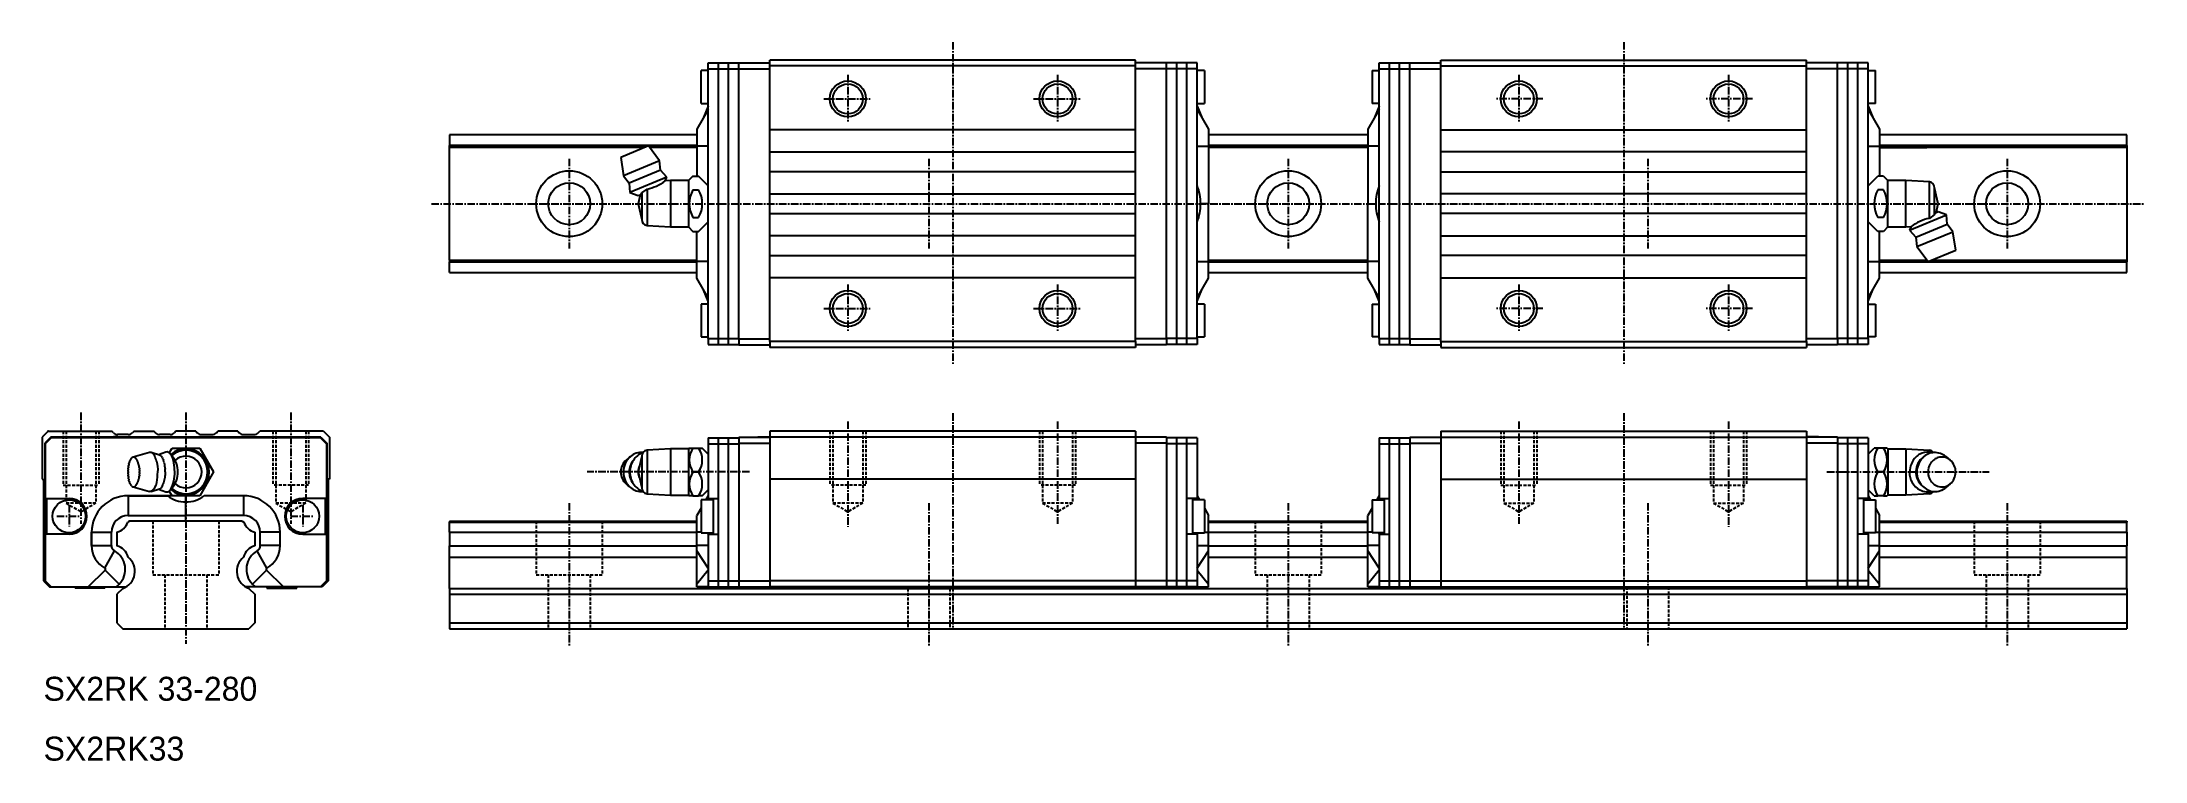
# Model space of a CAD drawing. Extents: x 10 to 361, y 10 to 130.
import ezdxf

# ---------------------------------------------------------------- set-up
doc = ezdxf.new("R2010")
doc.units = 0
doc.linetypes.add('CENTER', pattern=[2, 1.25, -0.25, 0.25, -0.25])
doc.linetypes.add('DASHED', pattern=[0.75, 0.5, -0.25])
doc.layers.get('0').update_dxf_attribs({"linetype": 'CONTINUOUS'})
doc.layers.add('CENTER', color=1, linetype='CENTER')

msp = doc.modelspace()

# ---------------------------------------------------------------- linework, layer by layer
at = {"color": 7, "linetype": 'CONTINUOUS'}
for p, q in [((120.95, 125.5), (120.95, 126.5)), ((120.95, 126.5), (126.05, 126.5)), ((122.65, 79.5), (122.65, 126.5)), ((124.35, 79.5), (124.35, 126.5)), ((126.05, 125.55), (126.05, 126.55)), ((126.05, 126.55), (131.25, 126.55)), ((192.25, 127), (131.25, 127)), ((131.25, 126), (131.25, 127)), ((192.25, 126), (192.25, 127)), ((197.45, 126.55), (192.25, 126.55)), ((197.45, 125.55), (197.45, 126.55)), ((202.55, 126.5), (197.45, 126.5)), ((199.15, 79.5), (199.15, 126.5)), ((200.85, 79.5), (200.85, 126.5)), ((202.55, 125.5), (202.55, 126.5)), ((232.95, 126.5), (238.05, 126.5)), ((232.95, 125.5), (232.95, 126.5)), ((234.65, 79.5), (234.65, 126.5)), ((236.35, 79.5), (236.35, 126.5)), ((238.05, 125.55), (238.05, 126.55)), ((238.05, 126.55), (243.25, 126.55)), ((243.25, 127), (304.25, 127)), ((243.25, 126), (243.25, 127)), ((304.25, 126), (304.25, 127)), ((309.45, 126.55), (304.25, 126.55)), ((309.45, 125.55), (309.45, 126.55)), ((314.55, 126.5), (309.45, 126.5)), ((311.15, 79.5), (311.15, 126.5)), ((312.85, 79.5), (312.85, 126.5)), ((314.55, 125.5), (314.55, 126.5)), ((120.95, 125.25), (119.75, 125.25)), ((120.95, 125.25), (119.75, 125.25)), ((119.75, 119.75), (119.75, 125.25)), ((119.75, 119.75), (119.75, 125.25)), ((120.95, 80.5), (120.95, 125.5)), ((120.95, 125.5), (126.05, 125.5)), ((126.05, 80.45), (126.05, 125.55)), ((126.05, 125.55), (131.25, 125.55)), ((131.25, 80), (131.25, 126)), ((192.25, 126), (131.25, 126)), ((192.25, 80), (192.25, 126)), ((197.45, 125.55), (192.25, 125.55)), ((197.45, 80.45), (197.45, 125.55)), ((202.55, 125.5), (197.45, 125.5)), ((202.55, 80.5), (202.55, 125.5)), ((203.75, 125.25), (202.55, 125.25)), ((203.75, 125.25), (203.75, 119.75)), ((231.75, 125.25), (231.75, 119.75)), ((231.75, 125.25), (232.95, 125.25)), ((232.95, 80.5), (232.95, 125.5)), ((232.95, 125.5), (238.05, 125.5)), ((238.05, 80.45), (238.05, 125.55)), ((238.05, 125.55), (243.25, 125.55)), ((243.25, 126), (304.25, 126)), ((243.25, 80), (243.25, 126)), ((304.25, 80), (304.25, 126)), ((309.45, 125.55), (304.25, 125.55)), ((309.45, 80.45), (309.45, 125.55)), ((314.55, 125.5), (309.45, 125.5)), ((314.55, 80.5), (314.55, 125.5)), ((314.55, 125.25), (315.75, 125.25)), ((314.55, 125.25), (315.75, 125.25)), ((315.75, 119.75), (315.75, 125.25)), ((315.75, 119.75), (315.75, 125.25)), ((119.75, 119.75), (120.95, 119.75)), ((119.75, 119.75), (120.95, 119.75)), ((202.55, 119.75), (203.75, 119.75)), ((232.95, 119.75), (231.75, 119.75)), ((315.75, 119.75), (314.55, 119.75)), ((315.75, 119.75), (314.55, 119.75)), ((120.95, 118.73), (119.05, 115.43)), ((120.95, 118.73), (119.05, 115.43)), ((120.95, 119.28), (120.18, 117.4)), ((120.95, 119.28), (120.18, 117.4)), ((202.55, 119.28), (203.32, 117.4)), ((202.55, 118.73), (204.45, 115.43)), ((232.95, 118.73), (231.05, 115.43)), ((232.95, 119.28), (232.18, 117.4)), ((314.55, 119.28), (315.32, 117.4)), ((314.55, 119.28), (315.32, 117.4)), ((314.55, 118.73), (316.45, 115.43)), ((314.55, 118.73), (316.45, 115.43)), ((119.05, 114.5), (77.75, 114.5)), ((77.75, 114.5), (77.75, 112.7)), ((119.05, 112.7), (77.75, 112.7)), ((77.75, 112.4), (77.75, 112.7)), ((77.75, 93.6), (77.75, 112.4)), ((110.38, 112.4), (77.75, 112.4)), ((110.96, 112.64), (106.34, 110.73)), ((112.81, 110.16), (110.96, 112.64)), ((119.05, 112.4), (111.14, 112.4)), ((119.05, 115.43), (119.05, 112.63)), ((119.05, 115.43), (119.05, 112.63)), ((119.05, 112.63), (119.05, 107.62)), ((119.05, 112.63), (119.05, 107.62)), ((120.95, 112.63), (119.05, 112.63)), ((120.95, 112.63), (119.05, 112.63)), ((192.25, 115.35), (131.25, 115.35)), ((202.55, 112.63), (204.45, 112.63)), ((204.45, 115.43), (204.45, 112.63)), ((231.05, 114.5), (204.45, 114.5)), ((231.05, 112.7), (204.45, 112.7)), ((204.45, 112.63), (204.45, 103)), ((231.05, 112.4), (204.45, 112.4)), ((231.05, 115.43), (231.05, 112.63)), ((231.05, 112.63), (231.05, 103)), ((232.95, 112.63), (231.05, 112.63)), ((243.25, 115.35), (304.25, 115.35)), ((314.55, 112.63), (316.45, 112.63)), ((314.55, 112.63), (316.45, 112.63)), ((316.45, 115.43), (316.45, 112.63)), ((316.45, 115.43), (316.45, 112.63)), ((357.75, 114.5), (316.45, 114.5)), ((357.75, 112.7), (316.45, 112.7)), ((316.45, 112.63), (316.45, 107.62)), ((316.45, 112.63), (316.45, 107.62)), ((357.75, 112.4), (316.45, 112.4)), ((316.45, 112.4), (324.36, 112.4)), ((357.75, 112.7), (357.75, 114.5)), ((357.75, 112.7), (357.75, 112.4)), ((357.75, 112.4), (357.75, 93.6)), ((106.34, 110.73), (106.79, 107.67)), ((112.81, 110.16), (106.79, 107.67)), ((112.99, 108.61), (112.81, 110.16)), ((131.25, 111.65), (192.25, 111.65)), ((304.25, 111.65), (243.25, 111.65)), ((106.79, 107.67), (107.76, 106.44)), ((112.99, 108.61), (107.76, 106.44)), ((107.76, 106.44), (107.86, 104.86)), ((114.03, 107.42), (107.86, 104.86)), ((109.85, 104.81), (110.73, 105.45)), ((110.73, 105.45), (110.73, 99.36)), ((114.03, 107.42), (112.99, 108.61)), ((113.76, 106.82), (114.03, 107.42)), ((114.65, 106.87), (113.76, 106.82)), ((113.76, 106.82), (113.76, 106.82)), ((113.76, 106.82), (113.76, 106.82)), ((114.65, 106.87), (114.65, 99.12)), ((117.65, 106.87), (114.65, 106.87)), ((118.39, 107.62), (117.65, 106.87)), ((117.65, 106.87), (117.65, 99.12)), ((118.39, 107.62), (119.33, 107.62)), ((118.39, 105.31), (119.33, 105.31)), ((120.95, 106), (119.33, 107.62)), ((192.25, 108.35), (131.25, 108.35)), ((243.25, 108.35), (304.25, 108.35)), ((314.55, 106), (316.17, 107.62)), ((317.11, 107.62), (316.17, 107.62)), ((317.11, 105.31), (316.17, 105.31)), ((317.11, 107.62), (317.85, 106.87)), ((320.85, 106.87), (317.85, 106.87)), ((317.85, 99.12), (317.85, 106.87)), ((320.85, 99.12), (320.85, 106.87)), ((324.77, 106.64), (320.85, 106.87)), ((324.77, 100.55), (324.77, 106.64)), ((325.65, 101.19), (325.65, 105.65)), ((326.25, 103), (325.65, 105.65)), ((107.86, 104.86), (109.25, 104.36)), ((109.25, 104.36), (109.73, 104.55)), ((109.59, 104.5), (109.25, 103)), ((109.25, 103), (109.85, 100.35)), ((109.73, 104.55), (109.85, 104.81)), ((109.85, 104.81), (109.85, 100.35)), ((131.25, 104.65), (192.25, 104.65)), ((204.45, 103), (203.14, 103)), ((204.45, 93.37), (204.45, 103)), ((231.05, 93.37), (231.05, 103)), ((231.05, 103), (232.36, 103)), ((304.25, 104.65), (243.25, 104.65)), ((325.91, 101.5), (326.25, 103)), ((110.73, 99.36), (114.65, 99.12)), ((114.65, 99.12), (117.65, 99.12)), ((117.65, 99.12), (118.39, 98.38)), ((118.39, 100.69), (119.33, 100.69)), ((118.39, 98.38), (119.33, 98.38)), ((119.05, 93.37), (119.05, 98.38)), ((119.33, 98.38), (120.95, 100)), ((131.25, 101.35), (192.25, 101.35)), ((304.25, 101.35), (243.25, 101.35)), ((316.17, 98.38), (314.55, 100)), ((317.11, 100.69), (316.17, 100.69)), ((317.11, 98.38), (316.17, 98.38)), ((316.45, 93.37), (316.45, 98.38)), ((317.85, 99.12), (317.11, 98.38)), ((317.85, 99.12), (320.85, 99.12)), ((320.85, 99.12), (321.74, 99.18)), ((321.47, 98.58), (327.64, 101.14)), ((321.74, 99.18), (321.47, 98.58)), ((321.47, 98.58), (322.51, 97.39)), ((321.74, 99.18), (321.74, 99.18)), ((321.74, 99.18), (321.74, 99.18)), ((322.51, 97.39), (327.74, 99.56)), ((322.69, 95.84), (328.71, 98.33)), ((325.65, 101.19), (324.77, 100.55)), ((325.77, 101.45), (325.65, 101.19)), ((326.25, 101.64), (325.77, 101.45)), ((327.64, 101.14), (326.25, 101.64)), ((327.74, 99.56), (327.64, 101.14)), ((328.71, 98.33), (327.74, 99.56)), ((329.16, 95.27), (328.71, 98.33)), ((192.25, 97.65), (131.25, 97.65)), ((243.25, 97.65), (304.25, 97.65)), ((322.51, 97.39), (322.69, 95.84)), ((322.69, 95.84), (324.54, 93.36)), ((324.54, 93.36), (329.16, 95.27)), ((77.75, 93.6), (119.05, 93.6)), ((77.75, 93.6), (77.75, 93.3)), ((77.75, 93.3), (119.05, 93.3)), ((77.75, 91.5), (77.75, 93.3)), ((77.75, 91.5), (119.05, 91.5)), ((119.05, 90.57), (119.05, 93.37)), ((120.95, 93.37), (119.05, 93.37)), ((131.25, 94.35), (192.25, 94.35)), ((202.55, 93.37), (204.45, 93.37)), ((204.45, 93.6), (231.05, 93.6)), ((204.45, 90.57), (204.45, 93.37)), ((204.45, 93.3), (231.05, 93.3)), ((204.45, 91.5), (231.05, 91.5)), ((232.95, 93.37), (231.05, 93.37)), ((231.05, 90.57), (231.05, 93.37)), ((304.25, 94.35), (243.25, 94.35)), ((314.55, 93.37), (316.45, 93.37)), ((316.45, 93.6), (324.36, 93.6)), ((316.45, 90.57), (316.45, 93.37)), ((316.45, 93.3), (357.75, 93.3)), ((316.45, 91.5), (357.75, 91.5)), ((325.12, 93.6), (357.75, 93.6)), ((357.75, 93.6), (357.75, 93.3)), ((357.75, 91.5), (357.75, 93.3)), ((120.95, 87.27), (119.05, 90.57)), ((120.95, 86.72), (120.18, 88.6)), ((192.25, 90.65), (131.25, 90.65)), ((202.55, 87.27), (204.45, 90.57)), ((202.55, 86.72), (203.32, 88.6)), ((232.95, 87.27), (231.05, 90.57)), ((232.95, 86.72), (232.18, 88.6)), ((243.25, 90.65), (304.25, 90.65)), ((314.55, 87.27), (316.45, 90.57)), ((314.55, 86.72), (315.32, 88.6)), ((120.95, 86.25), (119.75, 86.25)), ((119.75, 86.25), (119.75, 80.75)), ((203.75, 86.25), (202.55, 86.25)), ((203.75, 86.25), (203.75, 80.75)), ((231.75, 86.25), (231.75, 80.75)), ((231.75, 86.25), (232.95, 86.25)), ((314.55, 86.25), (315.75, 86.25)), ((315.75, 86.25), (315.75, 80.75)), ((119.75, 80.75), (120.95, 80.75)), ((202.55, 80.75), (203.75, 80.75)), ((232.95, 80.75), (231.75, 80.75)), ((315.75, 80.75), (314.55, 80.75)), ((120.95, 80.5), (126.05, 80.5)), ((120.95, 80.5), (120.95, 79.5)), ((120.95, 79.5), (126.05, 79.5)), ((126.05, 80.45), (131.25, 80.45)), ((126.05, 80.45), (126.05, 79.45)), ((126.05, 79.45), (131.25, 79.45)), ((192.25, 80), (131.25, 80)), ((131.25, 80), (131.25, 79)), ((192.25, 79), (131.25, 79)), ((197.45, 80.45), (192.25, 80.45)), ((192.25, 80), (192.25, 79)), ((197.45, 79.45), (192.25, 79.45)), ((202.55, 80.5), (197.45, 80.5)), ((197.45, 80.45), (197.45, 79.45)), ((202.55, 79.5), (197.45, 79.5)), ((202.55, 80.5), (202.55, 79.5)), ((232.95, 80.5), (238.05, 80.5)), ((232.95, 80.5), (232.95, 79.5)), ((232.95, 79.5), (238.05, 79.5)), ((238.05, 80.45), (243.25, 80.45)), ((238.05, 80.45), (238.05, 79.45)), ((238.05, 79.45), (243.25, 79.45)), ((243.25, 80), (304.25, 80)), ((243.25, 80), (243.25, 79)), ((243.25, 79), (304.25, 79)), ((309.45, 80.45), (304.25, 80.45)), ((304.25, 80), (304.25, 79)), ((309.45, 79.45), (304.25, 79.45)), ((314.55, 80.5), (309.45, 80.5)), ((309.45, 80.45), (309.45, 79.45)), ((314.55, 79.5), (309.45, 79.5)), ((314.55, 80.5), (314.55, 79.5)), ((10.75, 65), (9.75, 64)), ((9.75, 64), (9.75, 57)), ((11.2, 64), (10.2, 63)), ((11.25, 63.9), (10.25, 62.9)), ((10.75, 65), (21.4, 65)), ((56.3, 64), (11.2, 64)), ((56.25, 63.9), (11.25, 63.9)), ((21.66, 64.74), (21.4, 65)), ((22.15, 64.05), (21.87, 64.05)), ((24.14, 64.45), (22.36, 64.45)), ((25.1, 65), (24.84, 64.74)), ((25.1, 65), (28.4, 65)), ((28.66, 64.74), (28.4, 65)), ((31.14, 64.45), (29.36, 64.45)), ((32.1, 65), (31.84, 64.74)), ((35.4, 65), (32.1, 65)), ((35.4, 65), (35.66, 64.74)), ((36.36, 64.45), (38.14, 64.45)), ((38.84, 64.74), (39.1, 65)), ((42.4, 65), (39.1, 65)), ((42.4, 65), (42.66, 64.74)), ((43.36, 64.45), (45.14, 64.45)), ((45.84, 64.74), (46.1, 65)), ((56.75, 65), (46.1, 65)), ((56.25, 63.9), (57.25, 62.9)), ((56.3, 64), (57.3, 63)), ((56.75, 65), (57.75, 64)), ((57.75, 64), (57.75, 57)), ((120.95, 63.9), (126.05, 63.9)), ((120.95, 63.9), (120.95, 62.9)), ((122.65, 39), (122.65, 63.9)), ((124.35, 39), (124.35, 63.9)), ((126.05, 64), (131.25, 64)), ((126.05, 64), (126.05, 63)), ((129.25, 64.05), (131.25, 64.05)), ((129.25, 64), (129.25, 64.05)), ((192.25, 65), (131.25, 65)), ((131.25, 65), (131.25, 64)), ((192.25, 64), (131.25, 64)), ((131.25, 64), (131.25, 57)), ((192.25, 65), (192.25, 64)), ((197.45, 64), (192.25, 64)), ((192.25, 64), (192.25, 57)), ((197.45, 64), (197.45, 63)), ((202.55, 63.9), (197.45, 63.9)), ((199.15, 39), (199.15, 63.9)), ((200.85, 39), (200.85, 63.9)), ((202.55, 63.9), (202.55, 62.9)), ((232.95, 63.9), (238.05, 63.9)), ((232.95, 63.9), (232.95, 62.9)), ((234.65, 39), (234.65, 63.9)), ((236.35, 39), (236.35, 63.9)), ((238.05, 64), (238.05, 63)), ((238.05, 64), (243.25, 64)), ((243.25, 65), (304.25, 65)), ((243.25, 65), (243.25, 64)), ((243.25, 64), (304.25, 64)), ((243.25, 64), (243.25, 57)), ((304.25, 65), (304.25, 64)), ((306.25, 64.05), (304.25, 64.05)), ((309.45, 64), (304.25, 64)), ((304.25, 64), (304.25, 57)), ((306.25, 64), (306.25, 64.05)), ((309.45, 64), (309.45, 63)), ((314.55, 63.9), (309.45, 63.9)), ((311.15, 39), (311.15, 63.9)), ((312.85, 39), (312.85, 63.9)), ((314.55, 63.9), (314.55, 62.9)), ((10.2, 63), (10.2, 49.05)), ((10.25, 62.9), (10.25, 53.8)), ((27.71, 61.44), (24.97, 60.69)), ((29.35, 61.02), (27.98, 61.44)), ((30.43, 61.51), (29.21, 61.06)), ((30.98, 61.4), (31.44, 62.2)), ((31.61, 60.62), (31.19, 61.18)), ((31.44, 62.2), (36.06, 62.2)), ((31.94, 60.13), (31.61, 60.62)), ((32.2, 59.63), (31.94, 60.13)), ((36.06, 62.2), (38.37, 58.2)), ((57.25, 62.9), (57.25, 53.8)), ((57.3, 63), (57.3, 40)), ((107.96, 60.78), (107.24, 60.18)), ((109.85, 60.85), (109.25, 58.2)), ((109.85, 60.85), (109.85, 55.55)), ((114.65, 62.07), (110.73, 61.84)), ((110.73, 61.84), (110.73, 54.56)), ((117.65, 62.07), (114.65, 62.07)), ((114.65, 62.07), (114.65, 54.32)), ((117.77, 62.2), (117.65, 62.07)), ((117.65, 62.07), (117.65, 54.32)), ((117.77, 62.2), (118.39, 62.2)), ((118.39, 62.2), (119.33, 62.2)), ((119.33, 62.2), (119.95, 62.2)), ((120.95, 61.2), (119.95, 62.2)), ((120.95, 62.9), (120.95, 53.8)), ((120.95, 62.9), (126.05, 62.9)), ((126.05, 63), (126.05, 40)), ((126.05, 63), (131.25, 63)), ((197.45, 63), (192.25, 63)), ((197.45, 63), (197.45, 40)), ((202.55, 62.9), (197.45, 62.9)), ((202.55, 62.9), (202.55, 53.8)), ((232.95, 62.9), (238.05, 62.9)), ((232.95, 62.9), (232.95, 53.8)), ((238.05, 63), (238.05, 40)), ((238.05, 63), (243.25, 63)), ((309.45, 63), (304.25, 63)), ((309.45, 63), (309.45, 40)), ((314.55, 62.9), (309.45, 62.9)), ((314.55, 62.9), (314.55, 53.8)), ((314.55, 61.2), (315.55, 62.2)), ((316.17, 62.2), (315.55, 62.2)), ((317.11, 62.2), (316.17, 62.2)), ((317.72, 62.2), (317.11, 62.2)), ((317.72, 62.2), (317.85, 62.07)), ((317.85, 62.07), (317.85, 54.32)), ((317.85, 62.07), (320.85, 62.07)), ((320.85, 62.07), (324.77, 61.84)), ((320.85, 62.07), (320.85, 58.2)), ((323.33, 60.27), (323.64, 60.58)), ((324.77, 61.84), (324.77, 61.53)), ((327.54, 60.78), (328.26, 60.18)), ((9.75, 57), (10, 57)), ((10, 57), (10, 40)), ((31.61, 55.78), (31.94, 56.27)), ((31.94, 56.27), (32.2, 56.77)), ((38.37, 58.2), (36.06, 54.2)), ((57.5, 57), (57.5, 40)), ((57.75, 57), (57.5, 57)), ((109.25, 58.2), (109.85, 55.55)), ((118.39, 58.2), (119.33, 58.2)), ((192.25, 57), (131.25, 57)), ((131.25, 57), (131.25, 40)), ((192.25, 57), (192.25, 40)), ((243.25, 57), (304.25, 57)), ((243.25, 57), (243.25, 40)), ((304.25, 57), (304.25, 40)), ((317.11, 58.2), (316.17, 58.2)), ((320.85, 58.2), (320.85, 54.32)), ((328.26, 56.22), (327.54, 55.62)), ((10.25, 53.8), (14.25, 53.8)), ((10.5, 53.8), (10.5, 47.8)), ((30.71, 54.23), (24.12, 54.23)), ((24.12, 54.23), (30.71, 54.23)), ((24.12, 54.23), (24.12, 50.93)), ((24.12, 54.23), (24.12, 50.93)), ((24.97, 55.71), (27.71, 54.96)), ((27.98, 54.96), (29.35, 55.38)), ((29.21, 55.34), (30.43, 54.89)), ((31.42, 54.23), (30.71, 54.23)), ((31.44, 54.2), (30.98, 55)), ((31.19, 55.22), (31.61, 55.78)), ((36.06, 54.2), (31.44, 54.2)), ((33.75, 53.22), (33.75, 54.2)), ((33.75, 53.21), (33.75, 53.22)), ((33.75, 53.2), (33.75, 53.21)), ((33.75, 50.93), (33.75, 53.2)), ((33.75, 50.93), (33.75, 53.2)), ((43.38, 54.23), (36.79, 54.23)), ((43.38, 54.23), (43.38, 50.93)), ((57.25, 53.8), (53.25, 53.8)), ((57, 53.8), (57, 47.8)), ((57, 53.8), (57, 47.8)), ((110.73, 54.56), (114.65, 54.32)), ((114.65, 54.32), (117.65, 54.32)), ((117.65, 54.32), (117.77, 54.2)), ((118.39, 54.2), (117.77, 54.2)), ((118.39, 54.2), (119.33, 54.2)), ((119.95, 54.2), (119.33, 54.2)), ((119.75, 53.55), (119.75, 48.05)), ((121.75, 53.55), (119.75, 53.55)), ((119.95, 54.2), (120.95, 55.2)), ((120.95, 54.23), (120.56, 53.55)), ((120.95, 53.8), (122.65, 53.8)), ((120.95, 53.55), (120.95, 53.8)), ((121.75, 53.8), (121.75, 47.8)), ((121.75, 53.8), (121.75, 47.8)), ((202.55, 53.8), (200.85, 53.8)), ((201.75, 53.8), (201.75, 47.8)), ((203.75, 53.55), (201.75, 53.55)), ((202.55, 54.23), (202.94, 53.55)), ((202.55, 53.55), (202.55, 53.8)), ((203.75, 53.55), (203.75, 48.05)), ((231.75, 53.55), (233.75, 53.55)), ((231.75, 53.55), (231.75, 48.05)), ((232.95, 54.23), (232.56, 53.55)), ((232.95, 53.8), (234.65, 53.8)), ((232.95, 53.55), (232.95, 53.8)), ((233.75, 53.8), (233.75, 47.8)), ((314.55, 53.8), (312.85, 53.8)), ((313.75, 53.8), (313.75, 47.8)), ((313.75, 53.8), (313.75, 47.8)), ((313.75, 53.55), (315.75, 53.55)), ((315.55, 54.2), (314.55, 55.2)), ((314.55, 54.23), (314.94, 53.55)), ((314.55, 53.55), (314.55, 53.8)), ((315.55, 54.2), (316.17, 54.2)), ((315.75, 53.55), (315.75, 48.05)), ((317.11, 54.2), (316.17, 54.2)), ((317.11, 54.2), (317.72, 54.2)), ((317.85, 54.32), (317.72, 54.2)), ((320.85, 54.32), (317.85, 54.32)), ((324.77, 54.56), (320.85, 54.32)), ((323.64, 55.82), (323.33, 56.13)), ((324.77, 54.87), (324.77, 54.56)), ((24.35, 50), (24.05, 49.83)), ((24.12, 50.93), (33.75, 50.93)), ((24.12, 50.93), (33.75, 50.93)), ((43.15, 50), (24.35, 50)), ((43.38, 50.93), (33.75, 50.93)), ((33.75, 50), (33.75, 50.93)), ((43.15, 50), (43.45, 49.83)), ((77.75, 50), (119.05, 50)), ((77.75, 50), (77.75, 49.83)), ((77.75, 49.83), (119.05, 49.83)), ((77.75, 48.15), (77.75, 49.83)), ((119.75, 52.15), (119.05, 50.93)), ((119.05, 48.13), (119.05, 50.93)), ((203.75, 52.15), (204.45, 50.93)), ((204.45, 48.13), (204.45, 50.93)), ((204.45, 50), (231.05, 50)), ((204.45, 49.83), (231.05, 49.83)), ((231.75, 52.15), (231.05, 50.93)), ((231.05, 48.13), (231.05, 50.93)), ((315.75, 52.15), (316.45, 50.93)), ((316.45, 48.13), (316.45, 50.93)), ((316.45, 50), (357.75, 50)), ((316.45, 49.83), (357.75, 49.83)), ((357.75, 50), (357.75, 49.83)), ((357.75, 48.15), (357.75, 49.83)), ((10.2, 49.05), (10.2, 44.95)), ((10.2, 44.95), (10.2, 49.05)), ((10.2, 49.05), (10.5, 49.05)), ((10.25, 47.8), (10.25, 40)), ((14.25, 47.8), (10.25, 47.8)), ((18.02, 48.13), (18.02, 45.9)), ((18.02, 45.9), (18.02, 48.13)), ((18.02, 48.13), (21.32, 48.13)), ((18.02, 48.13), (21.32, 48.13)), ((18.02, 45.9), (21.32, 45.9)), ((18.02, 45.9), (21.32, 45.9)), ((21.32, 45.9), (21.32, 48.13)), ((21.32, 45.9), (21.32, 48.13)), ((22.25, 48.15), (22.25, 45.85)), ((45.25, 48.15), (45.25, 45.85)), ((49.48, 48.13), (46.18, 48.13)), ((46.18, 45.9), (46.18, 48.13)), ((49.48, 45.9), (46.18, 45.9)), ((49.48, 45.9), (49.48, 48.13)), ((53.25, 47.8), (57.25, 47.8)), ((57.25, 47.8), (57.25, 40)), ((77.75, 48.15), (119.05, 48.15)), ((77.75, 48.15), (77.75, 45.85)), ((77.75, 45.85), (119.05, 45.85)), ((77.75, 43.96), (77.75, 45.85)), ((119.75, 48.13), (119.05, 48.13)), ((119.05, 45.9), (119.05, 48.13)), ((120.95, 45.9), (119.05, 45.9)), ((119.05, 45.03), (119.05, 45.9)), ((119.75, 48.05), (121.75, 48.05)), ((120.95, 47.8), (120.95, 48.05)), ((120.95, 47.8), (122.65, 47.8)), ((120.95, 47.8), (120.95, 40)), ((202.55, 47.8), (200.85, 47.8)), ((201.75, 48.05), (203.75, 48.05)), ((202.55, 47.8), (202.55, 48.05)), ((202.55, 47.8), (202.55, 40)), ((202.55, 45.9), (204.45, 45.9)), ((203.75, 48.13), (204.45, 48.13)), ((204.45, 48.15), (231.05, 48.15)), ((204.45, 45.9), (204.45, 48.13)), ((204.45, 45.03), (204.45, 45.9)), ((204.45, 45.85), (231.05, 45.85)), ((231.05, 45.9), (231.05, 48.13)), ((231.75, 48.13), (231.05, 48.13)), ((231.05, 45.03), (231.05, 45.9)), ((232.95, 45.9), (231.05, 45.9)), ((233.75, 48.05), (231.75, 48.05)), ((232.95, 47.8), (232.95, 48.05)), ((232.95, 47.8), (234.65, 47.8)), ((232.95, 47.8), (232.95, 40)), ((314.55, 47.8), (312.85, 47.8)), ((315.75, 48.05), (313.75, 48.05)), ((314.55, 47.8), (314.55, 48.05)), ((314.55, 47.8), (314.55, 40)), ((314.55, 45.9), (316.45, 45.9)), ((315.75, 48.13), (316.45, 48.13)), ((316.45, 48.15), (357.75, 48.15)), ((316.45, 45.9), (316.45, 48.13)), ((316.45, 45.03), (316.45, 45.9)), ((316.45, 45.85), (357.75, 45.85)), ((357.75, 48.15), (357.75, 45.85)), ((357.75, 43.96), (357.75, 45.85)), ((10.2, 44.95), (10.2, 40)), ((10.2, 44.95), (10.25, 44.95)), ((20.24, 42.14), (21.84, 45.03)), ((20.24, 42.14), (21.84, 45.03)), ((47.26, 42.14), (45.66, 45.03)), ((77.75, 43.96), (119.05, 43.96)), ((77.75, 38.76), (77.75, 43.96)), ((119.05, 39.49), (119.05, 45.03)), ((120.95, 42.14), (119.05, 45.03)), ((202.55, 42.14), (204.45, 45.03)), ((204.45, 39.49), (204.45, 45.03)), ((204.45, 43.96), (231.05, 43.96)), ((232.95, 42.14), (231.05, 45.03)), ((231.05, 39.49), (231.05, 45.03)), ((314.55, 42.14), (316.45, 45.03)), ((316.45, 39.49), (316.45, 45.03)), ((316.45, 43.96), (357.75, 43.96)), ((357.75, 38.76), (357.75, 43.96)), ((10, 40), (11, 39)), ((10.2, 40), (11.2, 39)), ((10.25, 40), (11.25, 39)), ((11, 39), (11.2, 39)), ((11.2, 39), (11.25, 39)), ((11.25, 39), (17.47, 39)), ((15.25, 38.96), (15.25, 38.8)), ((20.25, 38.8), (15.25, 38.8)), ((20.29, 41.82), (17.47, 39)), ((17.47, 39), (20.29, 41.82)), ((17.47, 39), (22.13, 39)), ((17.47, 39), (22.13, 39)), ((20.25, 38.8), (20.25, 39)), ((20.29, 41.82), (22.62, 39.49)), ((20.29, 41.82), (22.62, 39.49)), ((22.13, 39), (22.62, 39.49)), ((22.13, 39), (22.62, 39.49)), ((22.13, 39), (23.75, 39)), ((22.13, 39), (23.75, 39)), ((23.21, 38.76), (22.25, 37.8)), ((45.37, 39), (43.75, 39)), ((44.29, 38.76), (45.25, 37.8)), ((47.21, 41.82), (44.88, 39.49)), ((45.37, 39), (44.88, 39.49)), ((50.03, 39), (45.37, 39)), ((50.03, 39), (47.21, 41.82)), ((47.25, 39), (47.25, 38.8)), ((47.25, 38.8), (52.25, 38.8)), ((56.25, 39), (50.03, 39)), ((52.25, 38.8), (52.25, 39)), ((57.25, 40), (56.25, 39)), ((56.3, 39), (56.25, 39)), ((57.3, 40), (56.3, 39)), ((56.5, 39), (56.3, 39)), ((57.5, 40), (56.5, 39)), ((77.75, 38.76), (357.75, 38.76)), ((77.75, 38.76), (77.75, 37.8)), ((120.95, 41.82), (119.05, 39.49)), ((119.05, 39), (119.05, 39.49)), ((120.95, 39), (119.05, 39)), ((120.95, 40), (120.95, 39)), ((120.95, 40), (126.05, 40)), ((120.95, 39), (126.05, 39)), ((126.05, 40), (131.25, 40)), ((126.05, 40), (126.05, 39)), ((126.05, 39), (131.25, 39)), ((192.25, 40), (131.25, 40)), ((131.25, 40), (131.25, 39)), ((192.25, 39), (131.25, 39)), ((134.25, 39), (134.25, 38.8)), ((134.25, 38.8), (139.25, 38.8)), ((139.25, 38.8), (139.25, 39)), ((159.25, 39), (159.25, 38.8)), ((159.25, 38.8), (164.25, 38.8)), ((164.25, 38.8), (164.25, 39)), ((184.25, 39), (184.25, 38.8)), ((184.25, 38.8), (189.25, 38.8)), ((189.25, 38.8), (189.25, 39)), ((197.45, 40), (192.25, 40)), ((192.25, 40), (192.25, 39)), ((197.45, 39), (192.25, 39)), ((197.45, 40), (197.45, 39)), ((202.55, 40), (197.45, 40)), ((202.55, 39), (197.45, 39)), ((202.55, 41.82), (204.45, 39.49)), ((202.55, 40), (202.55, 39)), ((202.55, 39), (204.45, 39)), ((204.45, 39), (204.45, 39.49)), ((232.95, 41.82), (231.05, 39.49)), ((231.05, 39), (231.05, 39.49)), ((232.95, 39), (231.05, 39)), ((232.95, 40), (232.95, 39)), ((232.95, 40), (238.05, 40)), ((232.95, 39), (238.05, 39)), ((238.05, 40), (238.05, 39)), ((238.05, 40), (243.25, 40)), ((238.05, 39), (243.25, 39)), ((243.25, 40), (304.25, 40)), ((243.25, 40), (243.25, 39)), ((243.25, 39), (304.25, 39)), ((246.25, 38.8), (246.25, 39)), ((251.25, 38.8), (246.25, 38.8)), ((251.25, 39), (251.25, 38.8)), ((271.25, 38.8), (271.25, 39)), ((276.25, 38.8), (271.25, 38.8)), ((276.25, 39), (276.25, 38.8)), ((296.25, 38.8), (296.25, 39)), ((301.25, 38.8), (296.25, 38.8)), ((301.25, 39), (301.25, 38.8)), ((304.25, 40), (304.25, 39)), ((309.45, 40), (304.25, 40)), ((309.45, 39), (304.25, 39)), ((309.45, 40), (309.45, 39)), ((314.55, 40), (309.45, 40)), ((314.55, 39), (309.45, 39)), ((314.55, 41.82), (316.45, 39.49)), ((314.55, 40), (314.55, 39)), ((314.55, 39), (316.45, 39)), ((316.45, 39), (316.45, 39.49)), ((357.75, 38.76), (357.75, 37.8)), ((22.25, 37.8), (22.25, 33)), ((45.25, 37.8), (45.25, 33)), ((77.75, 37.8), (357.75, 37.8)), ((77.75, 37.8), (77.75, 33)), ((357.75, 37.8), (357.75, 33)), ((22.25, 33), (23.25, 32)), ((23.25, 32), (44.25, 32)), ((45.25, 33), (44.25, 32)), ((77.75, 33), (357.75, 33)), ((77.75, 33), (77.75, 32)), ((77.75, 32), (357.75, 32)), ((357.75, 33), (357.75, 32))]:
    msp.add_line(p, q, dxfattribs=at)
at = {"color": 3, "linetype": 'DASHED'}
for p, q in [((13.25, 65), (13.25, 56)), ((13.75, 65), (13.75, 53)), ((18.75, 65), (18.75, 53)), ((19.25, 65), (19.25, 56)), ((48.25, 65), (48.25, 56)), ((48.75, 65), (48.75, 53)), ((53.75, 65), (53.75, 53)), ((54.25, 65), (54.25, 56)), ((141.25, 65), (141.25, 56)), ((141.75, 65), (141.75, 53)), ((146.75, 65), (146.75, 53)), ((147.25, 65), (147.25, 56)), ((176.25, 65), (176.25, 56)), ((176.75, 65), (176.75, 53)), ((181.75, 65), (181.75, 53)), ((182.25, 65), (182.25, 56)), ((253.25, 65), (253.25, 56)), ((253.75, 65), (253.75, 53)), ((258.75, 65), (258.75, 53)), ((259.25, 65), (259.25, 56)), ((288.25, 65), (288.25, 56)), ((288.75, 65), (288.75, 53)), ((293.75, 65), (293.75, 53)), ((294.25, 65), (294.25, 56)), ((13.25, 56), (19.25, 56)), ((13.75, 53), (16.25, 51.56)), ((18.75, 53), (13.75, 53)), ((18.75, 53), (16.25, 51.56)), ((54.25, 56), (48.25, 56)), ((53.75, 53), (48.75, 53)), ((48.75, 53), (51.25, 51.56)), ((53.75, 53), (51.25, 51.56)), ((147.25, 56), (141.25, 56)), ((146.75, 53), (141.75, 53)), ((141.75, 53), (144.25, 51.56)), ((146.75, 53), (144.25, 51.56)), ((182.25, 56), (176.25, 56)), ((181.75, 53), (176.75, 53)), ((176.75, 53), (179.25, 51.56)), ((181.75, 53), (179.25, 51.56)), ((253.25, 56), (259.25, 56)), ((253.75, 53), (258.75, 53)), ((253.75, 53), (256.25, 51.56)), ((258.75, 53), (256.25, 51.56)), ((288.25, 56), (294.25, 56)), ((288.75, 53), (293.75, 53)), ((288.75, 53), (291.25, 51.56)), ((293.75, 53), (291.25, 51.56)), ((28.25, 50), (28.25, 41)), ((39.25, 50), (39.25, 41)), ((92.25, 50), (92.25, 41)), ((103.25, 50), (103.25, 41)), ((212.25, 50), (212.25, 41)), ((223.25, 50), (223.25, 41)), ((332.25, 50), (332.25, 41)), ((343.25, 50), (343.25, 41)), ((28.25, 41), (39.25, 41)), ((30.25, 41), (30.25, 32)), ((37.25, 41), (37.25, 32)), ((92.25, 41), (103.25, 41)), ((94.25, 41), (94.25, 32)), ((101.25, 41), (101.25, 32)), ((154.25, 38.76), (154.25, 32)), ((161.25, 38.76), (161.25, 32)), ((212.25, 41), (223.25, 41)), ((214.25, 41), (214.25, 32)), ((221.25, 41), (221.25, 32)), ((274.25, 39), (274.25, 32)), ((281.25, 39), (281.25, 32)), ((332.25, 41), (343.25, 41)), ((334.25, 41), (334.25, 32)), ((341.25, 41), (341.25, 32))]:
    msp.add_line(p, q, dxfattribs=at)
at = {"linetype": 'CONTINUOUS'}
for p, q in [((27.98, 61.44), (27.71, 61.44)), ((27.98, 54.96), (27.71, 54.96))]:
    msp.add_line(p, q, dxfattribs=at)
at = {"color": 3, "linetype": 'CONTINUOUS'}
for centre in [(144.25, 120.5), (179.25, 120.5), (256.25, 120.5), (291.25, 120.5), (144.25, 85.5), (179.25, 85.5), (256.25, 85.5), (291.25, 85.5)]:
    msp.add_circle(centre, 3, dxfattribs=at)
at = {"color": 7, "linetype": 'CONTINUOUS'}
for centre, radius in [((144.25, 120.5), 2.5), ((179.25, 120.5), 2.5), ((256.25, 120.5), 2.5), ((291.25, 120.5), 2.5), ((97.75, 103), 5.5), ((97.75, 103), 3.5), ((217.75, 103), 5.5), ((217.75, 103), 3.5), ((337.75, 103), 5.5), ((337.75, 103), 3.5), ((144.25, 85.5), 2.5), ((179.25, 85.5), 2.5), ((256.25, 85.5), 2.5), ((291.25, 85.5), 2.5), ((14.25, 50.8), 2.75), ((14.25, 50.8), 2.75), ((53.25, 50.8), 2.75)]:
    msp.add_circle(centre, radius, dxfattribs=at)
for centre, radius, start, end in [((109.33, 112.55), 7.24, 281.1312, 307.648), ((122.4, 103), 4.62, 150.0092, 209.9908), ((115.33, 103), 4.62, 330.0001, 29.9999), ((195.43, 103.07), 7.71, 359.4563, 22.6234), ((240.07, 103.07), 7.71, 157.3766, 180.5437), ((320.17, 103), 4.62, 150.0001, 209.9999), ((313.1, 103), 4.62, 330.0092, 29.9908), ((324.65, 105.65), 1, 0, 83.2229), ((195.43, 102.93), 7.71, 337.3766, 0.5437), ((240.07, 102.93), 7.71, 179.4563, 202.6234), ((110.85, 100.35), 1, 180, 263.2229), ((326.17, 93.45), 7.24, 101.1312, 127.648), ((21.87, 58.05), 6, 90, 97.5568), ((22.36, 65.45), 1, 225, 270), ((22.15, 58.55), 5.5, 82.1067, 90), ((24.14, 65.45), 1, 270, 315), ((29.36, 65.45), 1, 225, 270), ((31.14, 65.45), 1, 270, 315), ((36.36, 65.45), 1, 225, 270), ((38.14, 65.45), 1, 270, 315), ((43.36, 65.45), 1, 225, 270), ((45.14, 65.45), 1, 270, 315), ((18.69, 60.87), 5.71, 345.9229, 347.9835), ((25.76, 59.37), 1.51, 160.0922, 167.9835), ((2.49, 67.8), 23.24, 340.0922, 340.6158), ((25.52, 59.69), 1.18, 149.9462, 160.6158), ((26.59, 59.08), 2.41, 144.2871, 149.9462), ((25.03, 60.2), 0.49, 97.1639, 144.2871), ((24.92, 60.06), 0.628, 42.7713, 85.8209), ((24.09, 59.29), 1.76, 34.4113, 42.7713), ((24.41, 59.51), 1.37, 24.8028, 34.4113), ((20.09, 57.52), 6.13, 22.7591, 24.8028), ((24.05, 59.18), 1.84, 16.1339, 22.7591), ((-7.61, 50.02), 34.79, 15.7913, 16.1339), ((27.57, 60.44), 1.08, 21.0278, 67.2834), ((8.01, 52.92), 22.03, 18.6519, 21.0278), ((24.9, 58.62), 4.21, 354.2322, 18.6519), ((28.76, 59.75), 1.39, 55.0676, 65.0564), ((29.19, 60.36), 0.646, 25.4744, 55.0676), ((50.21, 70.38), 22.64, 205.4744, 206.7542), ((28.75, 59.56), 1.4, 7.3483, 26.7542), ((55.19, 62.97), 25.26, 187.3483, 189.748), ((30.61, 61.03), 0.511, 60.8171, 110.5992), ((30.38, 60.62), 0.984, 34.9878, 60.8171), ((28.54, 59.33), 3.23, 7.3525, 34.9878), ((33.75, 58.2), 3.88, 229.2393, 130.7607), ((33.75, 58.2), 3.64, 229.0058, 130.9942), ((9.7, 56.9), 22.23, 3.3561, 7.3525), ((33.75, 58.2), 2.65, 226.8285, 133.1715), ((108.8, 58.31), 2.43, 129.9202, 156.3696), ((110.09, 58.28), 3.29, 130.7852, 155.8923), ((110.89, 58.19), 3.14, 141.4466, 179.7942), ((109.81, 58.6), 2.86, 85.1547, 130.7852), ((111.46, 58.18), 3.61, 146.9357, 163.2854), ((111.05, 58.45), 3.11, 109.6894, 146.9357), ((110.85, 60.85), 1, 96.7771, 180), ((121.32, 60.2), 3.54, 145.6279, 214.3721), ((116.41, 60.2), 3.54, 325.6279, 34.3721), ((319.09, 60.2), 3.54, 145.6279, 214.3721), ((314.18, 60.2), 3.54, 325.6279, 34.3721), ((325.3, 58.07), 3.83, 136.741, 178.1041), ((324.16, 59.14), 2.27, 115.1296, 136.741), ((325.59, 58.21), 3.08, 126.2099, 230.7496), ((326.32, 58.12), 3.64, 137.6191, 178.8069), ((324.69, 58.02), 3.51, 88.6836, 115.1296), ((325.63, 58.75), 2.7, 91.7682, 137.6191), ((326.93, 58.34), 2.36, 144.8049, 158.6141), ((324.65, 60.85), 1, 36.791, 83.2229), ((324.73, 59.68), 1.85, 71.5934, 88.6836), ((327.12, 58.2), 2.59, 129.7266, 144.8049), ((326.82, 58.57), 2.12, 111.4007, 129.7266), ((325.64, 58.46), 2.99, 50.6705, 91.7682), ((326.87, 58.43), 2.27, 90.6006, 111.4007), ((326.87, 58.67), 2.03, 68.2985, 90.6006), ((326.73, 58.31), 2.42, 50.6319, 68.2985), ((326.58, 58.22), 2.58, 359.4947, 49.3507), ((25.93, 58.49), 1.81, 173.733, 180.0616), ((20.4, 58.48), 3.71, 356.9724, 0.0616), ((25.93, 58.19), 1.83, 176.9724, 183.2469), ((20.4, 57.88), 3.72, 0.1617, 3.2469), ((25.93, 57.89), 1.81, 180.1617, 186.4986), ((20.28, 59.11), 3.87, 353.733, 356.7047), ((20.26, 57.25), 3.89, 3.5403, 6.4986), ((25.91, 58.78), 1.77, 170.1836, 176.7047), ((25.91, 57.6), 1.77, 183.5403, 190.0814), ((19.91, 59.82), 4.32, 350.1836, 352.8665), ((19.87, 56.52), 4.37, 7.4277, 10.0814), ((25.86, 59.08), 1.68, 165.9229, 172.8665), ((25.86, 57.3), 1.67, 187.4277, 194.4141), ((18.52, 55.42), 5.9, 12.4183, 14.4141), ((25.75, 57.01), 1.5, 192.4183, 200.4132), ((-9.21, 44), 35.8, 20.0721, 20.4132), ((25.5, 56.68), 1.15, 200.0721, 211.1208), ((24.44, 56.86), 1.33, 324.4048, 334.4057), ((20.57, 58.71), 5.62, 334.4057, 336.6464), ((24.07, 57.2), 1.81, 336.6464, 343.3865), ((-1.73, 64.9), 28.74, 343.3865, 343.8022), ((23.84, 57.47), 2.1, 343.8022, 349.4059), ((23.83, 58.91), 2.12, 10.2366, 15.7913), ((59.97, 50.72), 34.65, 169.0693, 169.4059), ((56.87, 64.88), 31.46, 190.2366, 190.607), ((23.71, 58.67), 2.29, 5.5412, 10.607), ((23.71, 57.72), 2.28, 349.0693, 354.1585), ((42.2, 60.46), 16.29, 185.5412, 186.2483), ((42.56, 55.79), 16.67, 173.4671, 174.1585), ((23.64, 58.43), 2.37, 1.408, 6.2483), ((23.65, 57.96), 2.37, 353.4671, 358.3172), ((39.65, 57.49), 13.64, 177.4766, 178.3172), ((39.58, 58.82), 13.57, 181.408, 182.2531), ((23.62, 58.19), 2.4, 357.4766, 2.2531), ((26.82, 56.69), 2.08, 304.0454, 352.8838), ((-46.21, 65.81), 75.68, 352.8838, 354.2322), ((9.59, 63.85), 21.76, 338.4782, 340.7177), ((27.63, 57.54), 2.66, 340.7177, 1.156), ((35.22, 57.69), 4.94, 174.0912, 181.156), ((28.51, 58.39), 1.81, 354.0912, 9.748), ((25.7, 58.17), 6.23, 331.7244, 345.9353), ((26.78, 57.9), 5.12, 345.9353, 3.3561), ((27.09, 58.2), 5.31, 344.3386, 15.6614), ((109.09, 58.19), 2.75, 156.3696, 179.7225), ((108.97, 58.19), 2.63, 179.7225, 204.1854), ((108.88, 58.15), 2.53, 204.1854, 229.5249), ((110.24, 58.21), 3.45, 155.8923, 180.1998), ((110.35, 58.21), 3.56, 180.1998, 203.7081), ((110.01, 58.06), 3.19, 203.7081, 230.0021), ((138.65, 93.02), 48.38, 229.5249, 230.6346), ((110.74, 58.19), 2.98, 179.7942, 196.5767), ((111.32, 58.22), 3.46, 163.2854, 180.3436), ((111.62, 58.22), 3.76, 180.3436, 196.0273), ((110.97, 58.26), 3.23, 196.5767, 217.9131), ((111.21, 58.1), 3.33, 196.0273, 213.7038), ((111.23, 58.12), 3.36, 213.7038, 231.0042), ((111.65, 58.2), 2.4, 154.7068, 179.7781), ((111.71, 58.22), 2.46, 180.3823, 205.1326), ((121.32, 56.2), 3.54, 145.6279, 214.3721), ((116.41, 56.2), 3.54, 325.6279, 34.3721), ((319.09, 56.2), 3.54, 145.6279, 214.3721), ((314.18, 56.2), 3.54, 325.6279, 34.3721), ((324.74, 58.09), 3.28, 178.1041, 241.8177), ((325.96, 58.13), 3.28, 178.8069, 224.8147), ((326.99, 58.22), 2.45, 168.7966, 180.5394), ((327.54, 58.23), 3.01, 180.5394, 190.1247), ((327.46, 58.13), 2.94, 158.6141, 168.7966), ((326.97, 58.13), 2.42, 190.1247, 202.4646), ((327.32, 58.27), 2.8, 202.4646, 214.1163), ((326.88, 57.97), 2.27, 214.1163, 231.3522), ((327, 58.13), 2.47, 231.3522, 242.8397), ((326.84, 57.9), 2.2, 270.3125, 310.2548), ((326.73, 58.06), 2.39, 309.6388, 336.5974), ((326.35, 58.22), 2.8, 336.5974, 359.4947), ((14.25, 50.8), 3, 270, 90), ((24.12, 48.13), 6.1, 90.0008, 179.9992), ((24.12, 48.13), 6.1, 90.0008, 179.9992), ((26.27, 57.15), 2.06, 211.1208, 217.8884), ((25.03, 56.18), 0.477, 217.8884, 242.119), ((24.98, 56.09), 0.381, 242.119, 267.2598), ((24.93, 56.31), 0.597, 273.2202, 298.7005), ((24.94, 56.3), 0.589, 298.7005, 314.972), ((24.22, 57.01), 1.59, 314.972, 324.4048), ((29.05, 56.17), 0.842, 290.5673, 338.4782), ((30.63, 55.79), 0.919, 257.7557, 277.7073), ((33.75, 58.2), 5, 232.5609, 270), ((30.72, 55.12), 0.242, 277.7073, 306.3092), ((31.69, 53.79), 1.41, 120.5653, 126.3092), ((30.69, 55.49), 0.561, 300.5653, 331.7244), ((33.75, 58.2), 5, 270, 307.4391), ((43.38, 48.13), 6.1, 0.0008, 89.9992), ((53.25, 50.8), 3, 90, 270), ((109.86, 57.88), 2.95, 230.0021, 251.8623), ((109.8, 57.7), 2.76, 251.8623, 275.2328), ((110.95, 57.76), 2.9, 231.0042, 250.9998), ((110.85, 55.55), 1, 180, 263.2229), ((324.55, 57.73), 2.87, 241.8177, 285.548), ((325.85, 58.02), 3.11, 224.8147, 244.7743), ((325.68, 57.66), 2.72, 244.7743, 267.3138), ((324.65, 55.55), 1, 276.7771, 323.209), ((325.69, 57.81), 2.87, 267.3138, 310.2475), ((326.84, 57.8), 2.1, 242.8397, 270.3125), ((24.12, 48.13), 2.8, 90, 180), ((24.12, 48.13), 2.8, 90, 180), ((21.67, 50.58), 2.5, 283.5091, 342.3449), ((43.38, 48.13), 2.8, 0, 90), ((45.83, 50.58), 2.5, 197.6551, 256.4909), ((22.32, 45.9), 4.3, 180.0008, 241.1143), ((22.32, 45.9), 4.3, 180.0008, 241.1143), ((22.32, 45.9), 1, 180, 241.1151), ((22.32, 45.9), 1, 180, 241.1151), ((21.67, 43.42), 2.5, 12.4795, 76.4909), ((45.83, 43.42), 2.5, 103.5091, 167.5205), ((45.18, 45.9), 1, 298.8849, 0), ((45.18, 45.9), 4.3, 298.8857, 359.9992), ((20.15, 41.96), 0.2, 315.0002, 61.115), ((20.15, 41.96), 3.5, 315, 61.1151), ((20.15, 41.96), 3.5, 315, 61.1151), ((22.25, 41.6), 3, 288.5944, 51.7585), ((45.25, 41.6), 3, 128.2415, 251.4056), ((47.35, 41.96), 3.5, 118.8849, 225), ((47.35, 41.96), 0.2, 118.885, 224.9998)]:
    msp.add_arc(centre, radius, start, end, dxfattribs=at)
at = {"color": 7}
msp.add_point((10.75, 65), dxfattribs=at)
at = {"layer": 'CENTER', "color": 1, "linetype": 'CENTER'}
for p, q in [((161.75, 130), (161.75, 76)), ((273.75, 130), (273.75, 76)), ((144.25, 124.5), (144.25, 116.5)), ((179.25, 124.5), (179.25, 116.5)), ((256.25, 124.5), (256.25, 116.5)), ((291.25, 124.5), (291.25, 116.5)), ((140.25, 120.5), (148.25, 120.5)), ((175.25, 120.5), (183.25, 120.5)), ((260.25, 120.5), (252.25, 120.5)), ((295.25, 120.5), (287.25, 120.5)), ((97.75, 110.5), (97.75, 95.5)), ((157.75, 110.5), (157.75, 95.5)), ((217.75, 110.5), (217.75, 95.5)), ((277.75, 110.5), (277.75, 95.5)), ((337.75, 110.5), (337.75, 95.5)), ((74.75, 103), (360.75, 103)), ((144.25, 89.5), (144.25, 81.5)), ((179.25, 89.5), (179.25, 81.5)), ((256.25, 89.5), (256.25, 81.5)), ((291.25, 89.5), (291.25, 81.5)), ((140.25, 85.5), (148.25, 85.5)), ((175.25, 85.5), (183.25, 85.5)), ((260.25, 85.5), (252.25, 85.5)), ((295.25, 85.5), (287.25, 85.5)), ((16.25, 68.12), (16.25, 49.56)), ((33.75, 68.12), (33.75, 29.52)), ((51.25, 68.12), (51.25, 49.56)), ((161.75, 68), (161.75, 32)), ((273.75, 68), (273.75, 32)), ((144.25, 66.64), (144.25, 49.06)), ((179.25, 66.64), (179.25, 49.56)), ((256.25, 66.64), (256.25, 49.56)), ((291.25, 66.64), (291.25, 49.06)), ((127.84, 58.2), (100.74, 58.2)), ((307.66, 58.2), (334.76, 58.2)), ((14.25, 52.69), (14.25, 49.09)), ((53.25, 52.69), (53.25, 49.09)), ((97.75, 53), (97.75, 29)), ((157.75, 53), (157.75, 29)), ((217.75, 53), (217.75, 29)), ((277.75, 53), (277.75, 29)), ((337.75, 53), (337.75, 29)), ((12.21, 50.8), (16.11, 50.8)), ((51.22, 50.8), (55.12, 50.8))]:
    msp.add_line(p, q, dxfattribs=at)

# ---------------------------------------------------------------- texts
at = {"color": 7, "linetype": 'CONTINUOUS'}
for s, p in [('SX2RK 33-280', (10, 20)), ('SX2RK33', (10, 10))]:
    msp.add_text(s, height=4, dxfattribs=at).set_placement(p)

doc.saveas('drawing.dxf')
